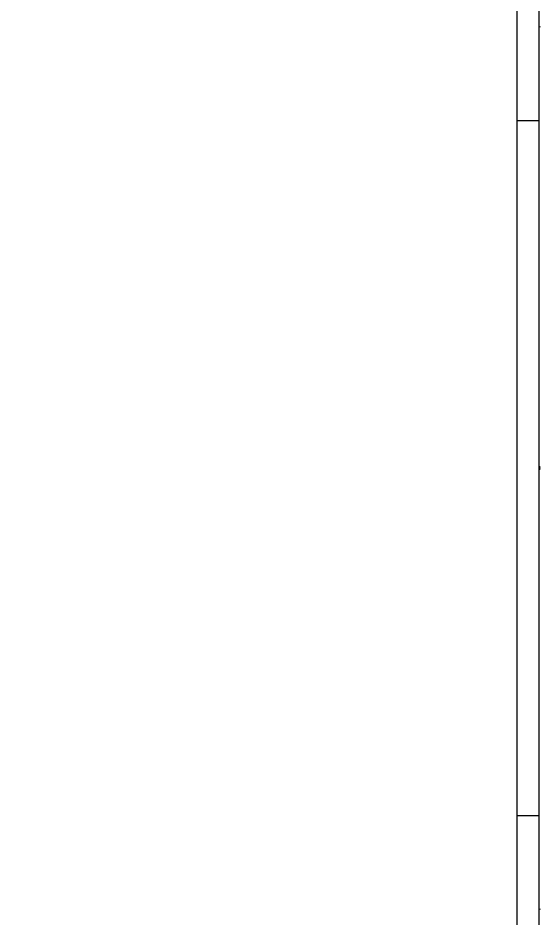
# Model space of a CAD drawing. Header units: millimetres. Extents: x -7735 to 7893, y -6545 to 6034.
# Drawn here: x -2977 to -2479, y 2273 to 3130 of the extents above; entities that cross this region are included whole.
import ezdxf

# ---------------------------------------------------------------- set-up
doc = ezdxf.new("R2010")
doc.units = ezdxf.units.MM
for name, color, linetype in [('DIKOM_ОБЪЕКТ', 7, 'Continuous'), ('DIKOM_РАЗМЕР_ЗОНА', 7, 'Continuous'), ('DIKOM_РАЗМЕР_ОБЪЕКТА', 7, 'Continuous')]:
    doc.layers.add(name, color=color, linetype=linetype)
doc.styles.add('style1', font='arial.ttf', dxfattribs={"width": 0.8})
doc.dimstyles.new('1-50', dxfattribs={"dimtxt": 300, "dimasz": 200, "dimexe": 100, "dimexo": 0, "dimgap": 100, "dimtad": 1, "dimtxsty": 'style1', "dimcen": 200, "dimclrd": 7, "dimclre": 7, "dimclrt": 7, "dimadec": 1, "dimazin": 2, "dimtfac": 1, "dimtmove": 0, "dimatfit": 2, "dimfxl": 0, "dimlwd": 25, "dimlwe": 18, "dimarcsym": 0})

# ---------------------------------------------------------------- blocks, each defined once
blk = doc.blocks.new('*D1')
at = {"layer": 'Defpoints', "color": 0, "transparency": 16777216}
for p in [(-1659.72, 4539.04), (-6635.97, -4006.79), (-1659.72, -4006.79)]:
    blk.add_point(p, dxfattribs=at)
at = {"layer": 'DIKOM_РАЗМЕР_ОБЪЕКТА', "color": 7, "lineweight": 18, "transparency": 16777216}
for p, q in [((-1659.72, 4539.04), (-6735.97, 4539.04)), ((-1659.72, -4006.79), (-6735.97, -4006.79))]:
    blk.add_line(p, q, dxfattribs=at)
at = {"layer": 'DIKOM_РАЗМЕР_ОБЪЕКТА', "color": 7, "lineweight": 25, "transparency": 16777216}
blk.add_line((-6635.97, 4339.04), (-6635.97, -3806.79), dxfattribs=at)
at = {"layer": 'DIKOM_РАЗМЕР_ОБЪЕКТА', "color": 7, "transparency": 16777216}
for points in [[(-6669.31, 4339.04), (-6602.64, 4339.04), (-6635.97, 4539.04)], [(-6669.31, -3806.79), (-6602.64, -3806.79), (-6635.97, -4006.79)]]:
    blk.add_solid(points, dxfattribs=at)
at = {"layer": 'DIKOM_РАЗМЕР_ОБЪЕКТА', "color": 7, "transparency": 16777216, "insert": (-6889.14, 266.13), "char_height": 300, "attachment_point": 5, "rotation": 90, "style": 'style1'}
blk.add_mtext('8550', dxfattribs=at)
blk = doc.blocks.new('*D2')
at = {"layer": 'Defpoints', "color": 0, "transparency": 16777216}
for p in [(-1994.19, 6033.86), (-7284.85, -5501.61), (-1994.19, -5501.61)]:
    blk.add_point(p, dxfattribs=at)
at = {"layer": 'DIKOM_РАЗМЕР_ЗОНА', "color": 7, "lineweight": 18, "transparency": 16777216}
for p, q in [((-1994.19, 6033.86), (-7384.85, 6033.86)), ((-1994.19, -5501.61), (-7384.85, -5501.61))]:
    blk.add_line(p, q, dxfattribs=at)
at = {"layer": 'DIKOM_РАЗМЕР_ЗОНА', "color": 7, "lineweight": 25, "transparency": 16777216}
blk.add_line((-7284.85, 5833.86), (-7284.85, -5301.61), dxfattribs=at)
at = {"layer": 'DIKOM_РАЗМЕР_ЗОНА', "color": 7, "transparency": 16777216}
for points in [[(-7318.18, 5833.86), (-7251.52, 5833.86), (-7284.85, 6033.86)], [(-7318.18, -5301.61), (-7251.52, -5301.61), (-7284.85, -5501.61)]]:
    blk.add_solid(points, dxfattribs=at)
at = {"layer": 'DIKOM_РАЗМЕР_ЗОНА', "color": 7, "transparency": 16777216, "insert": (-7538.02, 266.13), "char_height": 300, "attachment_point": 5, "rotation": 90, "style": 'style1'}
blk.add_mtext('11550', dxfattribs=at)

msp = doc.modelspace()

# ---------------------------------------------------------------- linework, layer by layer
at = {"layer": 'DIKOM_ОБЪЕКТ', "color": 7, "linetype": 'Continuous', "lineweight": 15}
for p, q in [((-2501.19, 3137.942), (-2501.19, 3031.903)), ((-2480.19, 3137.942), (-2480.19, 3031.903)), ((-2501.19, 3031.903), (-2480.19, 3031.903)), ((-2501.19, 3031.903), (-2501.19, 2370.347)), ((-2480.19, 3031.903), (-2480.19, 2370.347)), ((-2501.19, 2370.347), (-2480.19, 2370.347)), ((-2501.19, 2370.347), (-2501.19, 2264.308)), ((-2480.19, 2370.347), (-2480.19, 2264.308))]:
    msp.add_line(p, q, dxfattribs=at)
for centre, radius, start, end in [((-2479.19, 3120.125), 1, 90, 180), ((-2479.43, 2592.903), 109.225, 89.874253, 90.398909), ((-2479.19, 2702.125), 1, 180, 270), ((-2479.19, 2700.125), 1, 90, 180), ((-2479.483, 2787.071), 86.948, 269.533879, 270.19296), ((-2479.19, 2282.125), 1, 180, 270)]:
    msp.add_arc(centre, radius, start, end, dxfattribs=at)

# ---------------------------------------------------------------- dimensions: what is measured, and where the dimension line sits
at = {"layer": 'DIKOM_РАЗМЕР_ЗОНА'}
dim = msp.add_linear_dim(base=(-7284.85, -5501.612), p1=(-1994.19, 6033.862), p2=(-1994.19, -5501.612), angle=90, text='11550', dimstyle='1-50', dxfattribs=at)
dim.commit()
dim.dimension.update_dxf_attribs({"geometry": '*D2', "text_midpoint": (-7284.85, 266.125), "dimtype": 160})
at = {"layer": 'DIKOM_РАЗМЕР_ОБЪЕКТА'}
dim = msp.add_linear_dim(base=(-6635.972, -4006.787), p1=(-1659.723, 4539.038), p2=(-1659.723, -4006.787), angle=90, text='8550', dimstyle='1-50', dxfattribs=at)
dim.commit()
dim.dimension.update_dxf_attribs({"geometry": '*D1', "text_midpoint": (-6635.972, 266.125), "dimtype": 160})

doc.saveas('drawing.dxf')
